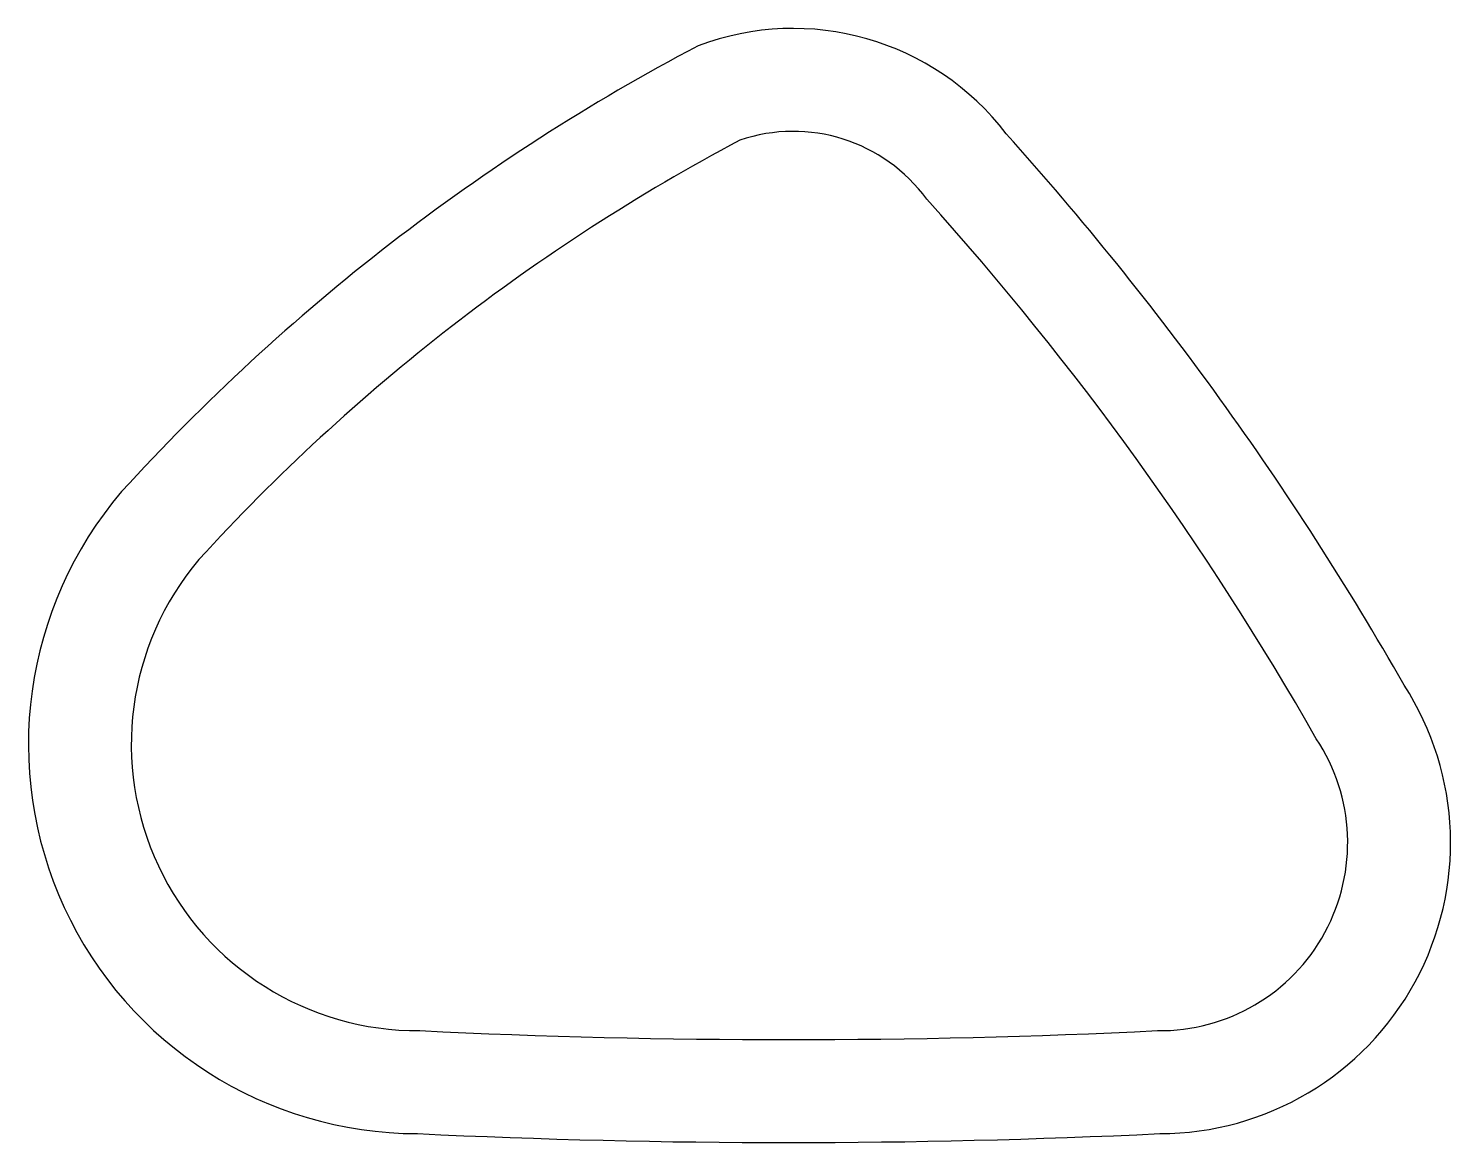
# Model space of a CAD drawing. Extents: x 164.3 to 196.1, y 216 to 240.9.
import ezdxf

# ---------------------------------------------------------------- set-up
doc = ezdxf.new("R2010")
doc.units = 0
doc.layers.get('0').update_dxf_attribs({"linetype": 'CONTINUOUS'})

msp = doc.modelspace()

# ---------------------------------------------------------------- linework, layer by layer
for points in [[(189.64, 216.205, 0.594002), (195.101, 226.23, 0.053404), (186.206, 238.549, 0.331369), (179.316, 240.517, 0.087027), (166.423, 230.554, 0.640063), (173.04, 216.205, 0.0241)], [(189.59, 218.506, 0.602573), (193.138, 225.03, 0.054024), (184.428, 237.088, 0.328016), (180.248, 238.408, 0.085925), (168.15, 229.034, 0.640958), (173.091, 218.506, 0.024278)]]:
    msp.add_lwpolyline(points, format="xyb", close=True)

doc.saveas('drawing.dxf')
